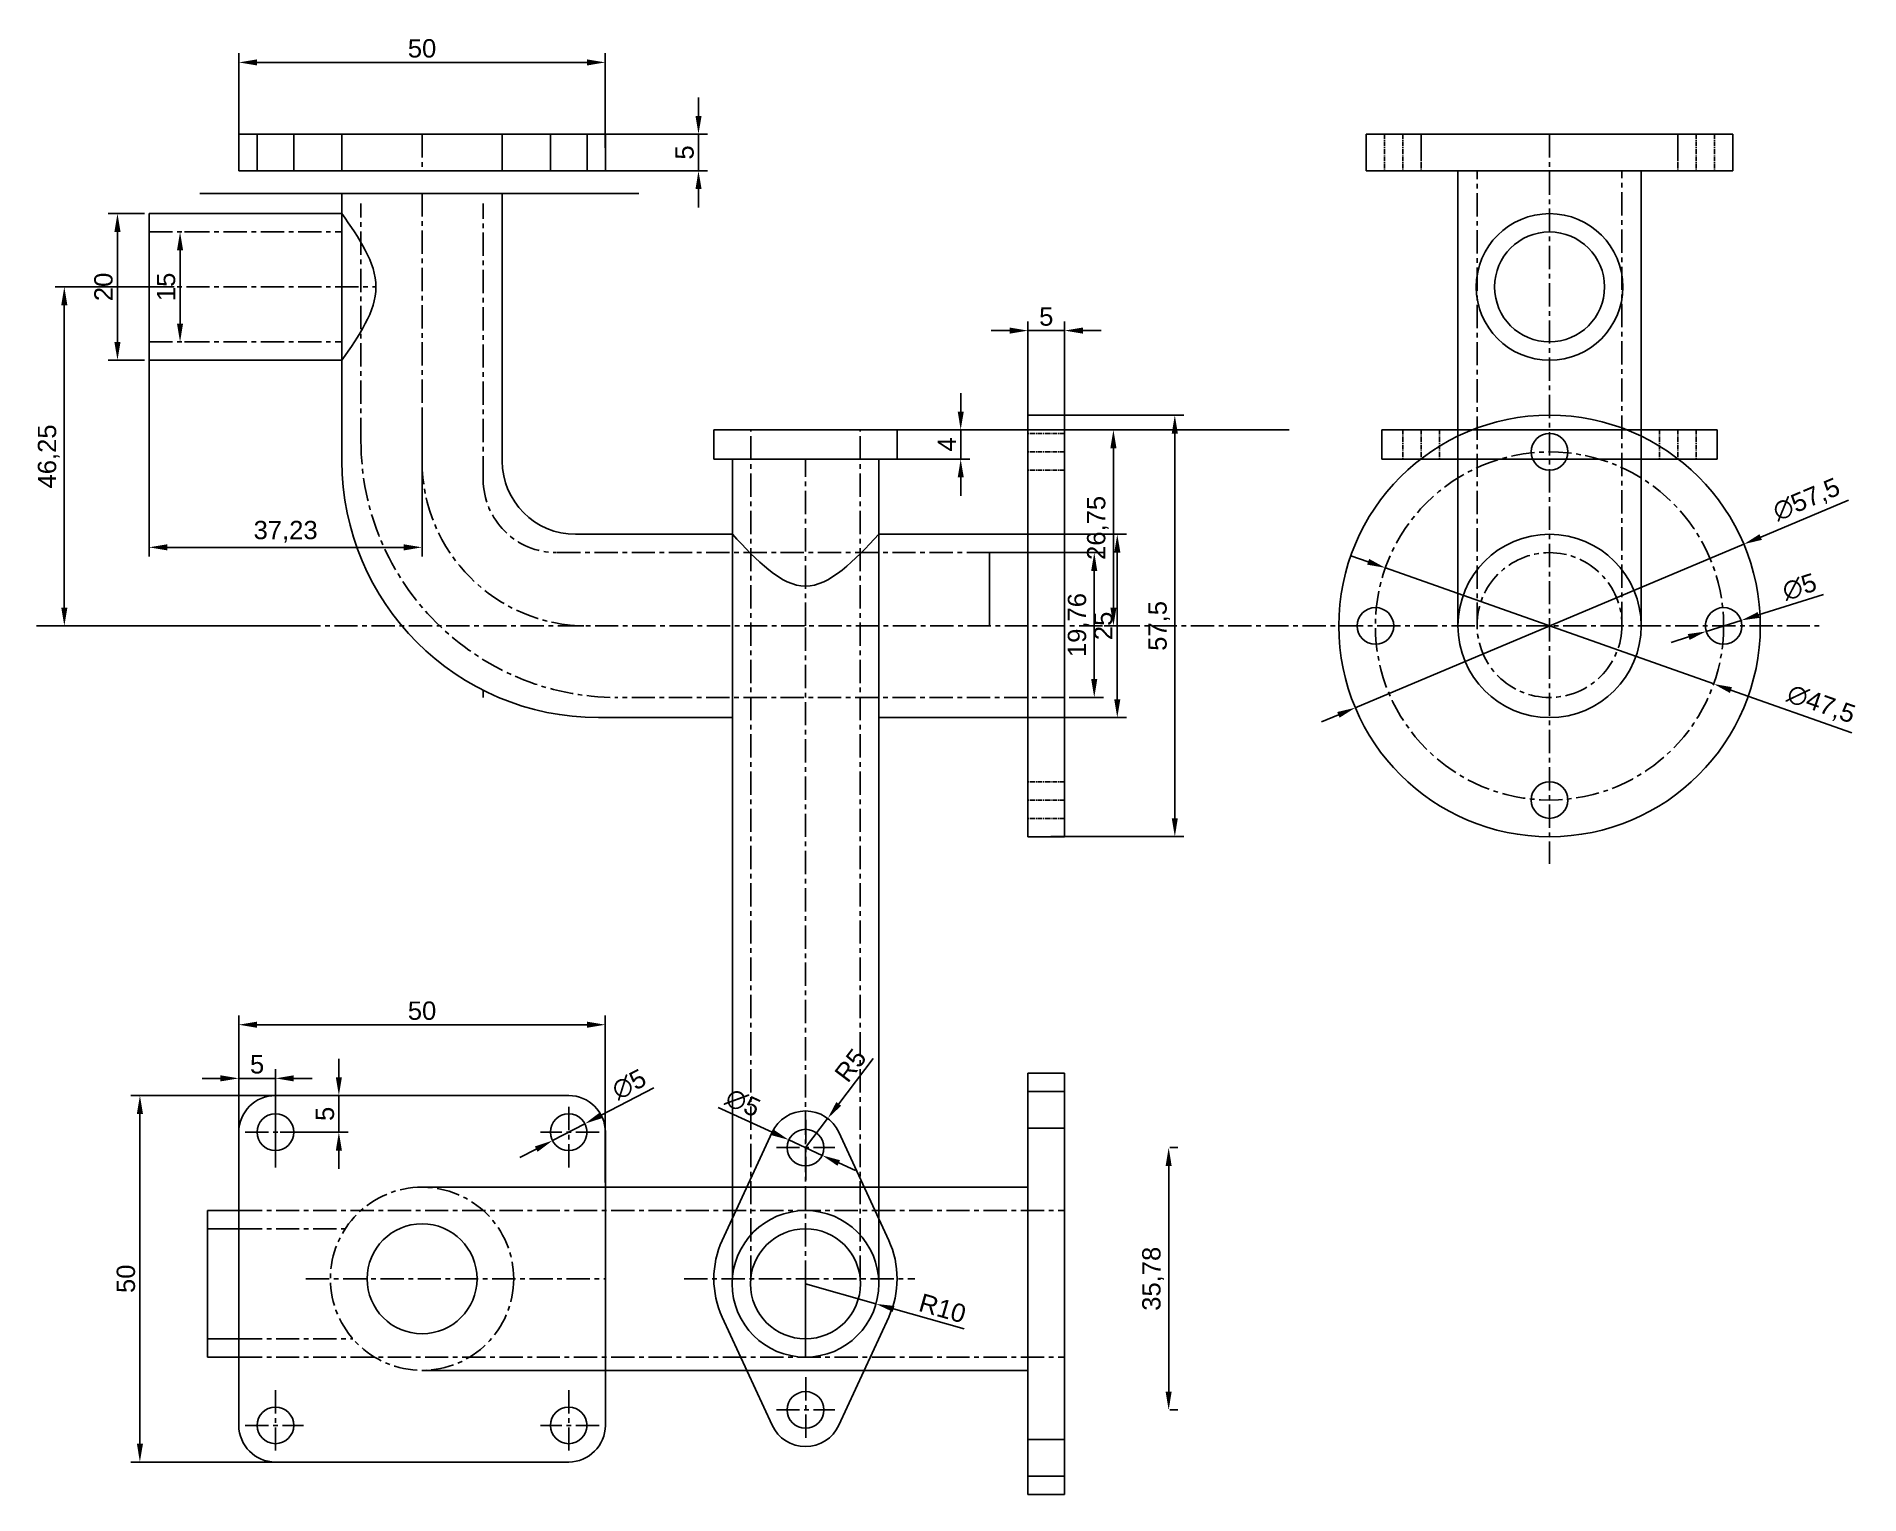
# Model space of a CAD drawing. Header units: millimetres. Extents: x 1980 to 2229, y 1233 to 1432.
import ezdxf

# ---------------------------------------------------------------- set-up
doc = ezdxf.new("R2010")
doc.units = ezdxf.units.MM
doc.linetypes.add('CENTER', pattern=[50.8, 31.75, -6.35, 6.35, -6.35])
doc.styles.get("Standard").update_dxf_attribs({"font": 'arial.ttf'})
doc.dimstyles.new('ISO-25', dxfattribs={"dimtxt": 2.5, "dimasz": 2.5, "dimexe": 1.25, "dimexo": 0.625, "dimtad": 1, "dimtxsty": 'Standard', "dimcen": 2.5, "dimadec": 0, "dimazin": 0, "dimtfac": 1, "dimtmove": 0, "dimatfit": 3, "dimfxl": 1, "dimarcsym": 0})

# ---------------------------------------------------------------- blocks, each defined once
blk = doc.blocks.new('*D2')
at = {"color": 0, "lineweight": -2, "transparency": 16777216}
for p, q in [((2134.72, 1280.48), (2135.8, 1280.48)), ((2134.55, 1277.98), (2134.55, 1247.2)), ((2134.72, 1244.7), (2135.8, 1244.7))]:
    blk.add_line(p, q, dxfattribs=at)
at = {"color": 0, "transparency": 16777216}
for points in [[(2134.13, 1277.98), (2134.96, 1277.98), (2134.55, 1280.48)], [(2134.13, 1247.2), (2134.96, 1247.2), (2134.55, 1244.7)]]:
    blk.add_solid(points, dxfattribs=at)
at = {"layer": 'Defpoints', "color": 0, "transparency": 16777216}
for p in [(2134.1, 1280.48), (2134.1, 1244.7), (2134.55, 1244.7)]:
    blk.add_point(p, dxfattribs=at)
at = {"color": 0, "transparency": 16777216, "insert": (2132.42, 1262.59), "char_height": 2.5, "attachment_point": 5, "rotation": 90}
blk.add_mtext('35,78', dxfattribs=at)
blk = doc.blocks.new('*D3')
at = {"color": 0, "lineweight": -2, "transparency": 16777216}
for p, q in [((2094.26, 1292.66), (2089.54, 1286.45)), ((2085.01, 1280.48), (2088.03, 1284.46))]:
    blk.add_line(p, q, dxfattribs=at)
at = {"color": 0, "transparency": 16777216}
blk.add_solid([(2089.21, 1286.7), (2089.88, 1286.2), (2088.03, 1284.46)], dxfattribs=at)
at = {"layer": 'Defpoints', "color": 0, "transparency": 16777216}
for p in [(2088.03, 1284.46), (2085.01, 1280.48)]:
    blk.add_point(p, dxfattribs=at)
at = {"color": 0, "transparency": 16777216, "insert": (2091.15, 1291.7), "char_height": 2.5, "attachment_point": 5, "rotation": 52.7601}
blk.add_mtext('R5', dxfattribs=at)
blk = doc.blocks.new('*D4')
at = {"color": 0, "lineweight": -2, "transparency": 16777216}
for p, q in [((2073.09, 1285.98), (2080.47, 1282.58)), ((2087.28, 1279.43), (2082.74, 1281.53)), ((2089.54, 1278.39), (2091.81, 1277.34))]:
    blk.add_line(p, q, dxfattribs=at)
at = {"color": 0, "transparency": 16777216}
for points in [[(2080.64, 1282.96), (2080.29, 1282.2), (2082.74, 1281.53)], [(2089.72, 1278.76), (2089.37, 1278.01), (2087.28, 1279.43)]]:
    blk.add_solid(points, dxfattribs=at)
at = {"layer": 'Defpoints', "color": 0, "transparency": 16777216}
for p in [(2082.74, 1281.53), (2087.28, 1279.43)]:
    blk.add_point(p, dxfattribs=at)
at = {"color": 0, "transparency": 16777216, "insert": (2076.47, 1286.6), "char_height": 2.5, "attachment_point": 5, "rotation": 335.2132}
blk.add_mtext('∅5', dxfattribs=at)
blk = doc.blocks.new('*D5')
at = {"color": 0, "lineweight": -2, "transparency": 16777216}
for p, q in [((2085.01, 1261.9), (2094.62, 1259.16)), ((2106.65, 1255.74), (2097.03, 1258.48))]:
    blk.add_line(p, q, dxfattribs=at)
at = {"color": 0, "transparency": 16777216}
blk.add_solid([(2097.14, 1258.88), (2096.91, 1258.08), (2094.62, 1259.16)], dxfattribs=at)
at = {"layer": 'Defpoints', "color": 0, "transparency": 16777216}
for p in [(2085.01, 1261.9), (2094.62, 1259.16)]:
    blk.add_point(p, dxfattribs=at)
at = {"color": 0, "transparency": 16777216, "insert": (2103.7, 1258.55), "char_height": 2.5, "attachment_point": 5, "rotation": 344.0954}
blk.add_mtext('R10', dxfattribs=at)
blk = doc.blocks.new('*D6')
at = {"color": 0, "lineweight": -2, "transparency": 16777216}
for p, q in [((2064.34, 1288.66), (2057.14, 1284.9)), ((2050.49, 1281.44), (2054.92, 1283.75)), ((2048.27, 1280.28), (2046.05, 1279.13))]:
    blk.add_line(p, q, dxfattribs=at)
at = {"color": 0, "transparency": 16777216}
for points in [[(2056.94, 1285.27), (2057.33, 1284.53), (2054.92, 1283.75)], [(2048.08, 1280.65), (2048.46, 1279.91), (2050.49, 1281.44)]]:
    blk.add_solid(points, dxfattribs=at)
at = {"layer": 'Defpoints', "color": 0, "transparency": 16777216}
for p in [(2054.92, 1283.75), (2050.49, 1281.44)]:
    blk.add_point(p, dxfattribs=at)
at = {"color": 0, "transparency": 16777216, "insert": (2060.94, 1289.11), "char_height": 2.5, "attachment_point": 5, "rotation": 27.5318}
blk.add_mtext('∅5', dxfattribs=at)
blk = doc.blocks.new('*D7')
at = {"color": 0, "lineweight": -2, "transparency": 16777216}
for p, q in [((2007.7, 1278.41), (2007.7, 1291.18)), ((2012.7, 1278.41), (2012.7, 1291.18)), ((2005.2, 1289.93), (2002.7, 1289.93)), ((2012.7, 1289.93), (2007.7, 1289.93)), ((2015.2, 1289.93), (2017.7, 1289.93))]:
    blk.add_line(p, q, dxfattribs=at)
at = {"color": 0, "transparency": 16777216}
for points in [[(2005.2, 1290.35), (2005.2, 1289.52), (2007.7, 1289.93)], [(2015.2, 1290.35), (2015.2, 1289.52), (2012.7, 1289.93)]]:
    blk.add_solid(points, dxfattribs=at)
at = {"layer": 'Defpoints', "color": 0, "transparency": 16777216}
for p in [(2007.7, 1289.93), (2007.7, 1277.79), (2012.7, 1277.79)]:
    blk.add_point(p, dxfattribs=at)
at = {"color": 0, "transparency": 16777216, "insert": (2010.2, 1291.83), "char_height": 2.5, "attachment_point": 5}
blk.add_mtext('5', dxfattribs=at)
blk = doc.blocks.new('*D8')
at = {"color": 0, "lineweight": -2, "transparency": 16777216}
for p, q in [((2021.35, 1290.09), (2021.35, 1292.59)), ((2018.58, 1287.59), (2022.6, 1287.59)), ((2021.35, 1287.59), (2021.35, 1282.59)), ((2013.33, 1282.59), (2022.6, 1282.59)), ((2021.35, 1280.09), (2021.35, 1277.59))]:
    blk.add_line(p, q, dxfattribs=at)
at = {"color": 0, "transparency": 16777216}
for points in [[(2020.94, 1290.09), (2021.77, 1290.09), (2021.35, 1287.59)], [(2020.94, 1280.09), (2021.77, 1280.09), (2021.35, 1282.59)]]:
    blk.add_solid(points, dxfattribs=at)
at = {"layer": 'Defpoints', "color": 0, "transparency": 16777216}
for p in [(2017.95, 1287.59), (2012.7, 1282.59), (2021.35, 1282.59)]:
    blk.add_point(p, dxfattribs=at)
at = {"color": 0, "transparency": 16777216, "insert": (2019.46, 1285.09), "char_height": 2.5, "attachment_point": 5, "rotation": 90}
blk.add_mtext('5', dxfattribs=at)
blk = doc.blocks.new('*D10')
at = {"color": 0, "lineweight": -2, "transparency": 16777216}
for p, q in [((2028.34, 1287.59), (1992.96, 1287.59)), ((1994.21, 1285.09), (1994.21, 1240.09)), ((2028.34, 1237.59), (1992.96, 1237.59))]:
    blk.add_line(p, q, dxfattribs=at)
at = {"color": 0, "transparency": 16777216}
for points in [[(1993.8, 1285.09), (1994.63, 1285.09), (1994.21, 1287.59)], [(1993.8, 1240.09), (1994.63, 1240.09), (1994.21, 1237.59)]]:
    blk.add_solid(points, dxfattribs=at)
at = {"layer": 'Defpoints', "color": 0, "transparency": 16777216}
for p in [(2028.96, 1287.59), (1994.21, 1237.59), (2028.96, 1237.59)]:
    blk.add_point(p, dxfattribs=at)
at = {"color": 0, "transparency": 16777216, "insert": (1992.31, 1262.59), "char_height": 2.5, "attachment_point": 5, "rotation": 90}
blk.add_mtext('50', dxfattribs=at)
blk = doc.blocks.new('*D11')
at = {"color": 0, "lineweight": -2, "transparency": 16777216}
for p, q in [((2007.7, 1275.71), (2007.7, 1298.5)), ((2057.7, 1275.71), (2057.7, 1298.5)), ((2010.2, 1297.25), (2055.2, 1297.25))]:
    blk.add_line(p, q, dxfattribs=at)
at = {"color": 0, "transparency": 16777216}
for points in [[(2010.2, 1297.67), (2010.2, 1296.83), (2007.7, 1297.25)], [(2055.2, 1297.67), (2055.2, 1296.83), (2057.7, 1297.25)]]:
    blk.add_solid(points, dxfattribs=at)
at = {"layer": 'Defpoints', "color": 0, "transparency": 16777216}
for p in [(2057.7, 1297.25), (2007.7, 1275.09), (2057.7, 1275.09)]:
    blk.add_point(p, dxfattribs=at)
at = {"color": 0, "transparency": 16777216, "insert": (2032.7, 1299.15), "char_height": 2.5, "attachment_point": 5}
blk.add_mtext('50', dxfattribs=at)
blk = doc.blocks.new('*D12')
at = {"color": 0, "lineweight": -2, "transparency": 16777216}
for p, q in [((2118.48, 1380.41), (2136.64, 1380.41)), ((2135.39, 1377.91), (2135.39, 1325.41)), ((2118.48, 1322.91), (2136.64, 1322.91))]:
    blk.add_line(p, q, dxfattribs=at)
at = {"color": 0, "transparency": 16777216}
for points in [[(2134.97, 1377.91), (2135.8, 1377.91), (2135.39, 1380.41)], [(2134.97, 1325.41), (2135.8, 1325.41), (2135.39, 1322.91)]]:
    blk.add_solid(points, dxfattribs=at)
at = {"layer": 'Defpoints', "color": 0, "transparency": 16777216}
for p in [(2117.85, 1380.41), (2117.85, 1322.91), (2135.39, 1322.91)]:
    blk.add_point(p, dxfattribs=at)
at = {"color": 0, "transparency": 16777216, "insert": (2133.26, 1351.66), "char_height": 2.5, "attachment_point": 5, "rotation": 90}
blk.add_mtext('57,5', dxfattribs=at)
blk = doc.blocks.new('*D13')
at = {"color": 0, "lineweight": -2, "transparency": 16777216}
for p, q in [((2118.75, 1364.16), (2128.79, 1364.16)), ((2127.54, 1361.66), (2127.54, 1341.66)), ((2118.75, 1339.16), (2128.79, 1339.16))]:
    blk.add_line(p, q, dxfattribs=at)
at = {"color": 0, "transparency": 16777216}
for points in [[(2127.12, 1361.66), (2127.96, 1361.66), (2127.54, 1364.16)], [(2127.12, 1341.66), (2127.96, 1341.66), (2127.54, 1339.16)]]:
    blk.add_solid(points, dxfattribs=at)
at = {"layer": 'Defpoints', "color": 0, "transparency": 16777216}
for p in [(2118.13, 1364.16), (2118.13, 1339.16), (2127.54, 1339.16)]:
    blk.add_point(p, dxfattribs=at)
at = {"color": 0, "transparency": 16777216, "insert": (2125.64, 1351.66), "char_height": 2.5, "attachment_point": 5, "rotation": 90}
blk.add_mtext('25', dxfattribs=at)
blk = doc.blocks.new('*D15')
at = {"color": 0, "lineweight": -2, "transparency": 16777216}
for p, q in [((2120.98, 1361.66), (2125.65, 1361.66)), ((2124.4, 1359.16), (2124.4, 1344.4)), ((2120.98, 1341.9), (2125.65, 1341.9))]:
    blk.add_line(p, q, dxfattribs=at)
at = {"color": 0, "transparency": 16777216}
for points in [[(2123.98, 1359.16), (2124.81, 1359.16), (2124.4, 1361.66)], [(2123.98, 1344.4), (2124.81, 1344.4), (2124.4, 1341.9)]]:
    blk.add_solid(points, dxfattribs=at)
at = {"layer": 'Defpoints', "color": 0, "transparency": 16777216}
for p in [(2120.35, 1361.66), (2120.35, 1341.9), (2124.4, 1341.9)]:
    blk.add_point(p, dxfattribs=at)
at = {"color": 0, "transparency": 16777216, "insert": (2122.27, 1351.78), "char_height": 2.5, "attachment_point": 5, "rotation": 90}
blk.add_mtext('19,76', dxfattribs=at)
blk = doc.blocks.new('*D16')
at = {"color": 0, "lineweight": -2, "transparency": 16777216}
for p, q in [((2115.35, 1368.75), (2115.35, 1393.2)), ((2120.35, 1368.75), (2120.35, 1393.2)), ((2112.85, 1391.95), (2110.35, 1391.95)), ((2115.35, 1391.95), (2120.35, 1391.95)), ((2122.85, 1391.95), (2125.35, 1391.95))]:
    blk.add_line(p, q, dxfattribs=at)
at = {"color": 0, "transparency": 16777216}
for points in [[(2112.85, 1392.37), (2112.85, 1391.53), (2115.35, 1391.95)], [(2122.85, 1392.37), (2122.85, 1391.53), (2120.35, 1391.95)]]:
    blk.add_solid(points, dxfattribs=at)
at = {"layer": 'Defpoints', "color": 0, "transparency": 16777216}
for p in [(2120.35, 1391.95), (2115.35, 1368.13), (2120.35, 1368.13)]:
    blk.add_point(p, dxfattribs=at)
at = {"color": 0, "transparency": 16777216, "insert": (2117.85, 1393.85), "char_height": 2.5, "attachment_point": 5}
blk.add_mtext('5', dxfattribs=at)
blk = doc.blocks.new('*D17')
at = {"color": 0, "lineweight": -2, "transparency": 16777216}
for p, q in [((2106.18, 1380.91), (2106.18, 1383.41)), ((2087.96, 1378.41), (2107.43, 1378.41)), ((2106.18, 1378.41), (2106.18, 1374.41)), ((2087.96, 1374.41), (2107.43, 1374.41)), ((2106.18, 1371.91), (2106.18, 1369.41))]:
    blk.add_line(p, q, dxfattribs=at)
at = {"color": 0, "transparency": 16777216}
for points in [[(2105.77, 1380.91), (2106.6, 1380.91), (2106.18, 1378.41)], [(2105.77, 1371.91), (2106.6, 1371.91), (2106.18, 1374.41)]]:
    blk.add_solid(points, dxfattribs=at)
at = {"layer": 'Defpoints', "color": 0, "transparency": 16777216}
for p in [(2087.33, 1378.41), (2087.33, 1374.41), (2106.18, 1374.41)]:
    blk.add_point(p, dxfattribs=at)
at = {"color": 0, "transparency": 16777216, "insert": (2104.31, 1376.41), "char_height": 2.5, "attachment_point": 5, "rotation": 90}
blk.add_mtext('4', dxfattribs=at)
blk = doc.blocks.new('*D18')
at = {"color": 0, "lineweight": -2, "transparency": 16777216}
for p, q in [((2075.39, 1378.41), (2128.26, 1378.41)), ((2127.01, 1375.91), (2127.01, 1354.16)), ((2129.45, 1351.66), (2125.76, 1351.66))]:
    blk.add_line(p, q, dxfattribs=at)
at = {"color": 0, "transparency": 16777216}
for points in [[(2126.6, 1375.91), (2127.43, 1375.91), (2127.01, 1378.41)], [(2126.6, 1354.16), (2127.43, 1354.16), (2127.01, 1351.66)]]:
    blk.add_solid(points, dxfattribs=at)
at = {"layer": 'Defpoints', "color": 0, "transparency": 16777216}
for p in [(2074.77, 1378.41), (2127.01, 1351.66), (2130.08, 1351.66)]:
    blk.add_point(p, dxfattribs=at)
at = {"color": 0, "transparency": 16777216, "insert": (2124.89, 1365.03), "char_height": 2.5, "attachment_point": 5, "rotation": 90}
blk.add_mtext('26,75', dxfattribs=at)
blk = doc.blocks.new('*D19')
at = {"color": 0, "lineweight": -2, "transparency": 16777216}
for p, q in [((2070.41, 1421.25), (2070.41, 1423.75)), ((2053.16, 1418.75), (2071.66, 1418.75)), ((2070.41, 1418.75), (2070.41, 1413.75)), ((2053.16, 1413.75), (2071.66, 1413.75)), ((2070.41, 1411.25), (2070.41, 1408.75))]:
    blk.add_line(p, q, dxfattribs=at)
at = {"color": 0, "transparency": 16777216}
for points in [[(2070, 1421.25), (2070.83, 1421.25), (2070.41, 1418.75)], [(2070, 1411.25), (2070.83, 1411.25), (2070.41, 1413.75)]]:
    blk.add_solid(points, dxfattribs=at)
at = {"layer": 'Defpoints', "color": 0, "transparency": 16777216}
for p in [(2052.53, 1418.75), (2052.53, 1413.75), (2070.41, 1413.75)]:
    blk.add_point(p, dxfattribs=at)
at = {"color": 0, "transparency": 16777216, "insert": (2068.52, 1416.25), "char_height": 2.5, "attachment_point": 5, "rotation": 90}
blk.add_mtext('5', dxfattribs=at)
blk = doc.blocks.new('*D20')
at = {"color": 0, "lineweight": -2, "transparency": 16777216}
for p, q in [((2007.7, 1416.87), (2007.7, 1429.79)), ((2010.2, 1428.54), (2055.2, 1428.54)), ((2057.7, 1416.87), (2057.7, 1429.79))]:
    blk.add_line(p, q, dxfattribs=at)
at = {"color": 0, "transparency": 16777216}
for points in [[(2010.2, 1428.95), (2010.2, 1428.12), (2007.7, 1428.54)], [(2055.2, 1428.95), (2055.2, 1428.12), (2057.7, 1428.54)]]:
    blk.add_solid(points, dxfattribs=at)
at = {"layer": 'Defpoints', "color": 0, "transparency": 16777216}
for p in [(2057.7, 1428.54), (2007.7, 1416.25), (2057.7, 1416.25)]:
    blk.add_point(p, dxfattribs=at)
at = {"color": 0, "transparency": 16777216, "insert": (2032.7, 1430.44), "char_height": 2.5, "attachment_point": 5}
blk.add_mtext('50', dxfattribs=at)
blk = doc.blocks.new('*D21')
at = {"color": 0, "lineweight": -2, "transparency": 16777216}
for p, q in [((1998.9, 1397.91), (1982.65, 1397.91)), ((1983.9, 1354.16), (1983.9, 1395.41)), ((2018.75, 1351.66), (1982.65, 1351.66))]:
    blk.add_line(p, q, dxfattribs=at)
at = {"color": 0, "transparency": 16777216}
for points in [[(1983.48, 1395.41), (1984.32, 1395.41), (1983.9, 1397.91)], [(1983.48, 1354.16), (1984.32, 1354.16), (1983.9, 1351.66)]]:
    blk.add_solid(points, dxfattribs=at)
at = {"layer": 'Defpoints', "color": 0, "transparency": 16777216}
for p in [(1983.9, 1397.91), (1999.53, 1397.91), (2019.37, 1351.66)]:
    blk.add_point(p, dxfattribs=at)
at = {"color": 0, "transparency": 16777216, "insert": (1981.77, 1374.78), "char_height": 2.5, "attachment_point": 5, "rotation": 90}
blk.add_mtext('46,25', dxfattribs=at)
blk = doc.blocks.new('*D22')
at = {"color": 0, "lineweight": -2, "transparency": 16777216}
for p, q in [((1994.84, 1407.91), (1989.9, 1407.91)), ((1991.15, 1405.41), (1991.15, 1390.41)), ((1994.84, 1387.91), (1989.9, 1387.91))]:
    blk.add_line(p, q, dxfattribs=at)
at = {"color": 0, "transparency": 16777216}
for points in [[(1990.73, 1405.41), (1991.57, 1405.41), (1991.15, 1407.91)], [(1990.73, 1390.41), (1991.57, 1390.41), (1991.15, 1387.91)]]:
    blk.add_solid(points, dxfattribs=at)
at = {"layer": 'Defpoints', "color": 0, "transparency": 16777216}
for p in [(1995.47, 1407.91), (1991.15, 1387.91), (1995.47, 1387.91)]:
    blk.add_point(p, dxfattribs=at)
at = {"color": 0, "transparency": 16777216, "insert": (1989.25, 1397.91), "char_height": 2.5, "attachment_point": 5, "rotation": 90}
blk.add_mtext('20', dxfattribs=at)
blk = doc.blocks.new('*D23')
at = {"color": 0, "lineweight": -2, "transparency": 16777216}
for p, q in [((2000.31, 1405.41), (2000.94, 1405.41)), ((1999.69, 1402.91), (1999.69, 1392.91)), ((2000.31, 1390.41), (2000.94, 1390.41))]:
    blk.add_line(p, q, dxfattribs=at)
at = {"color": 0, "transparency": 16777216}
for points in [[(1999.27, 1402.91), (2000.1, 1402.91), (1999.69, 1405.41)], [(1999.27, 1392.91), (2000.1, 1392.91), (1999.69, 1390.41)]]:
    blk.add_solid(points, dxfattribs=at)
at = {"layer": 'Defpoints', "color": 0, "transparency": 16777216}
for p in [(1999.69, 1405.41), (1999.69, 1390.41), (1999.69, 1390.41)]:
    blk.add_point(p, dxfattribs=at)
at = {"color": 0, "transparency": 16777216, "insert": (1997.79, 1397.91), "char_height": 2.5, "attachment_point": 5, "rotation": 90}
blk.add_mtext('15', dxfattribs=at)
blk = doc.blocks.new('*D24')
at = {"color": 0, "lineweight": -2, "transparency": 16777216}
for p, q in [((1995.47, 1389.78), (1995.47, 1361.13)), ((2032.7, 1380.94), (2032.7, 1361.13)), ((2030.2, 1362.38), (1997.97, 1362.38))]:
    blk.add_line(p, q, dxfattribs=at)
at = {"color": 0, "transparency": 16777216}
for points in [[(1997.97, 1362.8), (1997.97, 1361.96), (1995.47, 1362.38)], [(2030.2, 1362.8), (2030.2, 1361.96), (2032.7, 1362.38)]]:
    blk.add_solid(points, dxfattribs=at)
at = {"layer": 'Defpoints', "color": 0, "transparency": 16777216}
for p in [(1995.47, 1390.41), (2032.7, 1381.57), (1995.47, 1362.38)]:
    blk.add_point(p, dxfattribs=at)
at = {"color": 0, "transparency": 16777216, "insert": (2014.09, 1364.51), "char_height": 2.5, "attachment_point": 5}
blk.add_mtext('37,23', dxfattribs=at)
blk = doc.blocks.new('*D27')
at = {"color": 0, "lineweight": -2, "transparency": 16777216}
for p, q in [((2227.27, 1368.82), (2215.31, 1363.78)), ((2160.01, 1340.5), (2213, 1362.81)), ((2157.7, 1339.53), (2155.4, 1338.56))]:
    blk.add_line(p, q, dxfattribs=at)
at = {"color": 0, "transparency": 16777216}
for points in [[(2215.14, 1364.17), (2215.47, 1363.4), (2213, 1362.81)], [(2157.54, 1339.91), (2157.87, 1339.14), (2160.01, 1340.5)]]:
    blk.add_solid(points, dxfattribs=at)
at = {"layer": 'Defpoints', "color": 0, "transparency": 16777216}
for p in [(2213, 1362.81), (2160.01, 1340.5)]:
    blk.add_point(p, dxfattribs=at)
at = {"color": 0, "transparency": 16777216, "insert": (2221.6, 1368.79), "char_height": 2.5, "attachment_point": 5, "rotation": 22.8366}
blk.add_mtext('∅57,5', dxfattribs=at)
blk = doc.blocks.new('*D28')
at = {"color": 0, "lineweight": -2, "transparency": 16777216}
for p, q in [((2161.76, 1360.41), (2159.4, 1361.24)), ((2164.11, 1359.58), (2208.9, 1343.74)), ((2227.73, 1337.07), (2211.25, 1342.9))]:
    blk.add_line(p, q, dxfattribs=at)
at = {"color": 0, "transparency": 16777216}
for points in [[(2161.9, 1360.8), (2161.62, 1360.02), (2164.11, 1359.58)], [(2211.39, 1343.3), (2211.11, 1342.51), (2208.9, 1343.74)]]:
    blk.add_solid(points, dxfattribs=at)
at = {"layer": 'Defpoints', "color": 0, "transparency": 16777216}
for p in [(2164.11, 1359.58), (2208.9, 1343.74)]:
    blk.add_point(p, dxfattribs=at)
at = {"color": 0, "transparency": 16777216, "insert": (2223.52, 1340.87), "char_height": 2.5, "attachment_point": 5, "rotation": 340.5203}
blk.add_mtext('∅47,5', dxfattribs=at)
blk = doc.blocks.new('*D29')
at = {"color": 0, "lineweight": -2, "transparency": 16777216}
for p, q in [((2223.88, 1355.94), (2215.02, 1353.16)), ((2207.87, 1350.91), (2212.64, 1352.41)), ((2205.48, 1350.16), (2203.1, 1349.41))]:
    blk.add_line(p, q, dxfattribs=at)
at = {"color": 0, "transparency": 16777216}
for points in [[(2214.9, 1353.55), (2215.15, 1352.76), (2212.64, 1352.41)], [(2205.36, 1350.55), (2205.61, 1349.76), (2207.87, 1350.91)]]:
    blk.add_solid(points, dxfattribs=at)
at = {"layer": 'Defpoints', "color": 0, "transparency": 16777216}
for p in [(2207.87, 1350.91), (2212.64, 1352.41)]:
    blk.add_point(p, dxfattribs=at)
at = {"color": 0, "transparency": 16777216, "insert": (2220.6, 1356.98), "char_height": 2.5, "attachment_point": 5, "rotation": 17.4522}
blk.add_mtext('∅5', dxfattribs=at)

msp = doc.modelspace()

# ---------------------------------------------------------------- linework, layer by layer
at = {"color": 7}
for p, q in [((2057.703, 1418.746), (2007.703, 1418.746)), ((2007.703, 1418.746), (2007.703, 1413.746)), ((2010.203, 1413.746), (2010.203, 1418.746)), ((2015.203, 1413.746), (2015.203, 1418.746)), ((2021.77, 1413.746), (2021.77, 1418.746)), ((2043.636, 1413.746), (2043.636, 1418.746)), ((2050.203, 1413.746), (2050.203, 1418.746)), ((2055.203, 1413.746), (2055.203, 1418.746)), ((2057.703, 1413.746), (2057.703, 1418.746)), ((2186.505, 1418.746), (2161.505, 1418.746)), ((2161.505, 1418.746), (2161.505, 1413.746)), ((2186.505, 1418.746), (2211.505, 1418.746)), ((2211.505, 1413.746), (2211.505, 1418.746)), ((2032.703, 1413.746), (2007.703, 1413.746)), ((2032.703, 1413.746), (2057.703, 1413.746)), ((2161.505, 1413.746), (2211.505, 1413.746)), ((2174.005, 1351.657), (2174.005, 1413.746)), ((2199.005, 1351.657), (2199.005, 1413.746)), ((2002.371, 1410.67), (2062.285, 1410.67)), ((2021.77, 1374.157), (2021.77, 1410.67)), ((2043.636, 1374.157), (2043.636, 1410.67)), ((1995.469, 1407.907), (2021.77, 1407.907)), ((1995.469, 1407.907), (1995.469, 1387.907)), ((1995.469, 1387.907), (2021.77, 1387.907)), ((2115.354, 1351.657), (2115.354, 1380.407)), ((2115.354, 1380.407), (2120.354, 1380.407)), ((2120.354, 1380.407), (2120.354, 1322.907)), ((2072.505, 1374.407), (2072.505, 1378.407)), ((2072.505, 1378.407), (2097.505, 1378.407)), ((2097.505, 1378.407), (2097.505, 1374.407)), ((2097.697, 1378.407), (2151.005, 1378.407)), ((2163.615, 1378.407), (2209.394, 1378.407)), ((2163.615, 1378.407), (2163.615, 1374.407)), ((2209.394, 1378.407), (2209.394, 1374.407)), ((2085.005, 1374.407), (2072.505, 1374.407)), ((2075.029, 1351.657), (2075.029, 1374.407)), ((2085.005, 1374.407), (2097.505, 1374.407)), ((2095.005, 1351.657), (2095.005, 1374.407)), ((2163.615, 1374.407), (2209.394, 1374.407)), ((2075.029, 1364.157), (2053.636, 1364.157)), ((2120.354, 1364.157), (2095.005, 1364.157)), ((2110.097, 1351.657), (2110.097, 1361.657)), ((2110.097, 1361.657), (2122.524, 1361.657)), ((2075.029, 1262.592), (2075.029, 1351.657)), ((2095.005, 1261.903), (2095.005, 1351.657)), ((2041.043, 1341.896), (2041.043, 1342.889)), ((2075.029, 1339.157), (2056.77, 1339.157)), ((2120.354, 1339.157), (2095.005, 1339.157)), ((2120.354, 1322.907), (2115.354, 1322.907)), ((2032.703, 1275.092), (2115.354, 1275.092)), ((2032.703, 1250.092), (2115.354, 1250.092))]:
    msp.add_line(p, q, dxfattribs=at)
at = {"linetype": 'CENTER', "ltscale": 0.1}
for p, q in [((2032.703, 1418.746), (2032.703, 1413.746)), ((2169.005, 1418.746), (2169.005, 1413.746)), ((2186.505, 1418.746), (2186.505, 1319.213)), ((2204.005, 1418.746), (2204.005, 1413.746)), ((2176.625, 1351.657), (2176.625, 1413.746)), ((2196.385, 1351.776), (2196.385, 1413.746)), ((2032.703, 1410.67), (2032.703, 1374.157)), ((2024.364, 1376.896), (2024.364, 1409.302)), ((2041.043, 1371.657), (2041.043, 1409.302)), ((1995.469, 1405.407), (2021.77, 1405.407)), ((1995.469, 1397.907), (2026.413, 1397.907)), ((1995.469, 1390.407), (2021.77, 1390.407)), ((2077.537, 1262.592), (2077.537, 1378.407)), ((2092.474, 1262.592), (2092.474, 1378.407)), ((2085.005, 1351.657), (2085.005, 1374.407)), ((2120.354, 1361.657), (2051.043, 1361.657)), ((1980.1, 1351.657), (2223.353, 1351.657)), ((2085.005, 1261.903), (2085.005, 1351.657)), ((2120.354, 1341.896), (2059.364, 1341.896)), ((2012.703, 1277.786), (2012.703, 1286.594)), ((2052.703, 1277.786), (2052.703, 1286.594)), ((2085.032, 1276.035), (2085.032, 1284.748)), ((2008.566, 1282.592), (2016.54, 1282.592)), ((2056.84, 1282.592), (2048.866, 1282.592)), ((2081.037, 1280.481), (2089.027, 1280.481)), ((2007.703, 1271.903), (2120.354, 1271.903)), ((2007.703, 1269.403), (2022.222, 1269.403)), ((2016.864, 1262.592), (2057.703, 1262.592)), ((2068.468, 1262.592), (2099.928, 1262.592)), ((2007.703, 1254.403), (2023.259, 1254.403)), ((2007.703, 1251.903), (2120.354, 1251.903)), ((2085.032, 1249.149), (2085.032, 1240.436)), ((2012.703, 1247.398), (2012.703, 1238.59)), ((2052.703, 1247.398), (2052.703, 1238.59)), ((2081.037, 1244.703), (2089.027, 1244.703)), ((2008.566, 1242.592), (2016.54, 1242.592)), ((2056.84, 1242.592), (2048.866, 1242.592))]:
    msp.add_line(p, q, dxfattribs=at)
at = {"linetype": 'CENTER', "ltscale": 0.02}
for p, q in [((2164.005, 1418.746), (2164.005, 1413.746)), ((2166.505, 1418.746), (2166.505, 1413.746)), ((2169.005, 1418.746), (2169.005, 1413.746)), ((2204.005, 1418.746), (2204.005, 1413.746)), ((2206.505, 1418.746), (2206.505, 1413.746)), ((2209.005, 1418.746), (2209.005, 1413.746)), ((2120.354, 1377.907), (2115.354, 1377.907)), ((2166.505, 1378.407), (2166.505, 1374.407)), ((2169.005, 1378.407), (2169.005, 1374.407)), ((2171.505, 1378.407), (2171.505, 1374.407)), ((2201.505, 1378.407), (2201.505, 1374.407)), ((2204.005, 1378.407), (2204.005, 1374.407)), ((2206.505, 1378.407), (2206.505, 1374.407)), ((2120.354, 1375.407), (2115.354, 1375.407)), ((2120.354, 1372.907), (2115.354, 1372.907)), ((2120.354, 1330.407), (2115.354, 1330.407)), ((2120.354, 1327.907), (2115.354, 1327.907)), ((2120.354, 1325.407), (2115.354, 1325.407))]:
    msp.add_line(p, q, dxfattribs=at)
for p, q in [((2115.354, 1322.907), (2115.354, 1364.157)), ((2120.354, 1322.907), (2120.354, 1364.157)), ((2115.354, 1261.903), (2115.354, 1290.653)), ((2120.354, 1290.653), (2115.354, 1290.653)), ((2120.354, 1233.153), (2120.354, 1290.653)), ((2007.703, 1287.592), (2007.703, 1287.592)), ((2052.703, 1287.592), (2012.703, 1287.592)), ((2115.354, 1288.153), (2120.354, 1288.153)), ((2007.703, 1282.592), (2007.703, 1242.592)), ((2057.703, 1262.592), (2057.703, 1282.592)), ((2080.466, 1282.578), (2073.657, 1267.832)), ((2089.545, 1282.578), (2096.354, 1267.832)), ((2115.354, 1283.153), (2120.354, 1283.153)), ((2003.433, 1261.903), (2003.433, 1271.903)), ((2003.433, 1271.903), (2007.703, 1271.903)), ((2003.433, 1269.403), (2007.703, 1269.403)), ((2003.433, 1261.903), (2003.433, 1251.903)), ((2057.703, 1242.592), (2057.703, 1262.592)), ((2085.005, 1262.592), (2085.005, 1251.903)), ((2115.354, 1261.903), (2115.354, 1233.153)), ((2080.466, 1242.606), (2073.657, 1257.351)), ((2089.545, 1242.606), (2096.354, 1257.351)), ((2003.433, 1254.403), (2007.703, 1254.403)), ((2003.433, 1251.903), (2007.703, 1251.903)), ((2115.354, 1240.653), (2120.354, 1240.653)), ((2012.703, 1237.592), (2052.703, 1237.592)), ((2115.354, 1235.653), (2120.354, 1235.653)), ((2115.354, 1233.153), (2120.354, 1233.153))]:
    msp.add_line(p, q)
at = {"color": 7}
for centre, radius in [((2186.505, 1397.907), 10), ((2186.505, 1397.907), 7.5), ((2186.505, 1351.657), 28.75), ((2186.505, 1375.407), 2.5), ((2186.505, 1351.657), 12.5), ((2162.755, 1351.657), 2.5), ((2210.255, 1351.657), 2.5), ((2186.505, 1327.907), 2.5)]:
    msp.add_circle(centre, radius, dxfattribs=at)
at = {"linetype": 'CENTER', "ltscale": 0.1}
for centre, radius in [((2186.505, 1351.657), 23.75), ((2186.505, 1351.776), 9.88), ((2032.703, 1262.592), 12.5)]:
    msp.add_circle(centre, radius, dxfattribs=at)
for centre, radius in [((2012.703, 1282.592), 2.5), ((2052.703, 1282.592), 2.5), ((2085.005, 1280.481), 2.5), ((2085.005, 1261.903), 10), ((2032.703, 1262.592), 7.5), ((2085.005, 1261.903), 7.5), ((2085.005, 1244.703), 2.5), ((2012.703, 1242.592), 2.5), ((2052.703, 1242.592), 2.5)]:
    msp.add_circle(centre, radius)
for centre, radius in [((2059.364, 1376.896), 35), ((2055.203, 1374.157), 22.5), ((2051.043, 1371.657), 10)]:
    msp.add_arc(centre, radius, 180, 270, dxfattribs=at)
at = {"color": 7}
for centre, radius in [((2056.77, 1374.157), 35), ((2053.636, 1374.157), 10)]:
    msp.add_arc(centre, radius, 180, 270, dxfattribs=at)
for centre, radius, start, end in [((2012.703, 1282.592), 5, 90, 180), ((2052.703, 1282.592), 5, 0, 90), ((2085.005, 1280.481), 5, 24.7868, 155.2132), ((2085.005, 1262.592), 12.5, 155.2132, 204.7868), ((2085.005, 1262.592), 12.5, 335.2132, 24.7868), ((2012.703, 1242.592), 5, 180, 270), ((2052.703, 1242.592), 5, 270, 0), ((2085.005, 1244.703), 5, 204.7868, 335.2132)]:
    msp.add_arc(centre, radius, start, end)
for points in [[(2021.77, 1407.907), (2026.413, 1397.907), (2021.77, 1387.907)], [(2075.029, 1364.157), (2085.005, 1357.077), (2095.005, 1364.157)]]:
    msp.add_spline(points, degree=3, dxfattribs=at)

# ---------------------------------------------------------------- dimensions: what is measured, and where the dimension line sits
at = {"color": 1}
for base, p1, p2, picture, middle in [((2057.703, 1428.538), (2007.703, 1416.246), (2057.703, 1416.246), '*D20', (2032.703, 1430.439)), ((2120.354, 1391.951), (2115.354, 1368.128), (2120.354, 1368.128), '*D16', (2117.854, 1393.848)), ((1995.469, 1362.38), (2032.703, 1381.566), (1995.469, 1390.407), '*D24', (2014.086, 1364.507)), ((2057.703, 1297.249), (2007.703, 1275.09), (2057.703, 1275.09), '*D11', (2032.703, 1299.15)), ((2007.703, 1289.932), (2012.703, 1277.786), (2007.703, 1277.786), '*D7', (2010.203, 1291.828))]:
    dim = msp.add_linear_dim(base=base, p1=p1, p2=p2, dimstyle='ISO-25', dxfattribs=at)
    dim.commit()
    dim.dimension.update_dxf_attribs({"geometry": picture, "text_midpoint": middle})
for base, p1, p2, picture, middle in [((2070.415, 1413.746), (2052.531, 1418.746), (2052.531, 1413.746), '*D19', (2068.518, 1416.246)), ((1991.149, 1387.907), (1995.469, 1407.907), (1995.469, 1387.907), '*D22', (1989.247, 1397.907)), ((1999.687, 1390.407), (1999.687, 1405.407), (1999.687, 1390.407), '*D23', (1997.786, 1397.907)), ((1983.899, 1397.907), (2019.371, 1351.657), (1999.526, 1397.907), '*D21', (1981.771, 1374.782)), ((2106.184, 1374.407), (2087.334, 1378.407), (2087.334, 1374.407), '*D17', (2104.309, 1376.407)), ((2135.385, 1322.907), (2117.854, 1380.407), (2117.854, 1322.907), '*D12', (2133.263, 1351.657)), ((2127.014, 1351.657), (2074.768, 1378.407), (2130.075, 1351.657), '*D18', (2124.887, 1365.032)), ((2127.541, 1339.157), (2118.128, 1364.157), (2118.128, 1339.157), '*D13', (2125.64, 1351.657)), ((2124.398, 1341.896), (2120.354, 1361.657), (2120.354, 1341.896), '*D15', (2122.27, 1351.776)), ((2021.354, 1282.592), (2017.953, 1287.592), (2012.703, 1282.592), '*D8', (2019.457, 1285.092)), ((1994.215, 1237.592), (2028.961, 1287.592), (2028.961, 1237.592), '*D10', (1992.313, 1262.592)), ((2134.548, 1244.703), (2134.097, 1280.481), (2134.097, 1244.703), '*D2', (2132.421, 1262.592))]:
    dim = msp.add_linear_dim(base=base, p1=p1, p2=p2, angle=90, dimstyle='ISO-25', dxfattribs=at)
    dim.commit()
    dim.dimension.update_dxf_attribs({"geometry": picture, "text_midpoint": middle})
for p1, p2, picture, middle in [((2160.008, 1340.499), (2213.001, 1362.815), '*D27', (2221.598, 1368.788)), ((2050.486, 1281.436), (2054.92, 1283.748), '*D6', (2060.938, 1289.107)), ((2087.275, 1279.433), (2082.736, 1281.529), '*D4', (2076.468, 1286.595))]:
    dim = msp.add_diameter_dim_2p(p1=p1, p2=p2, dimstyle='ISO-25', dxfattribs=at)
    dim.commit()
    dim.dimension.update_dxf_attribs({"geometry": picture, "text_midpoint": middle})
for p1, p2, picture, middle in [((2164.114, 1359.577), (2208.895, 1343.737), '*D28', (2222.792, 1338.821)), ((2207.87, 1350.907), (2212.639, 1352.406), '*D29', (2221.195, 1355.096))]:
    dim = msp.add_diameter_dim_2p(p1=p1, p2=p2, dimstyle='ISO-25', dxfattribs=at)
    dim.commit()
    dim.dimension.update_dxf_attribs({"geometry": picture, "text_midpoint": middle, "dimtype": 163})
dim = msp.add_radius_dim(center=(2085.005, 1280.481), mpoint=(2088.031, 1284.462), dimstyle='ISO-25', dxfattribs=at)
dim.commit()
dim.dimension.update_dxf_attribs({"geometry": '*D3', "text_midpoint": (2091.151, 1291.7)})
dim = msp.add_radius_dim(center=(2085.005, 1261.903), mpoint=(2094.623, 1259.163), dimstyle='ISO-25', dxfattribs=at)
dim.commit()
dim.dimension.update_dxf_attribs({"geometry": '*D5', "text_midpoint": (2103.181, 1256.724), "dimtype": 164})

doc.saveas('drawing.dxf')
